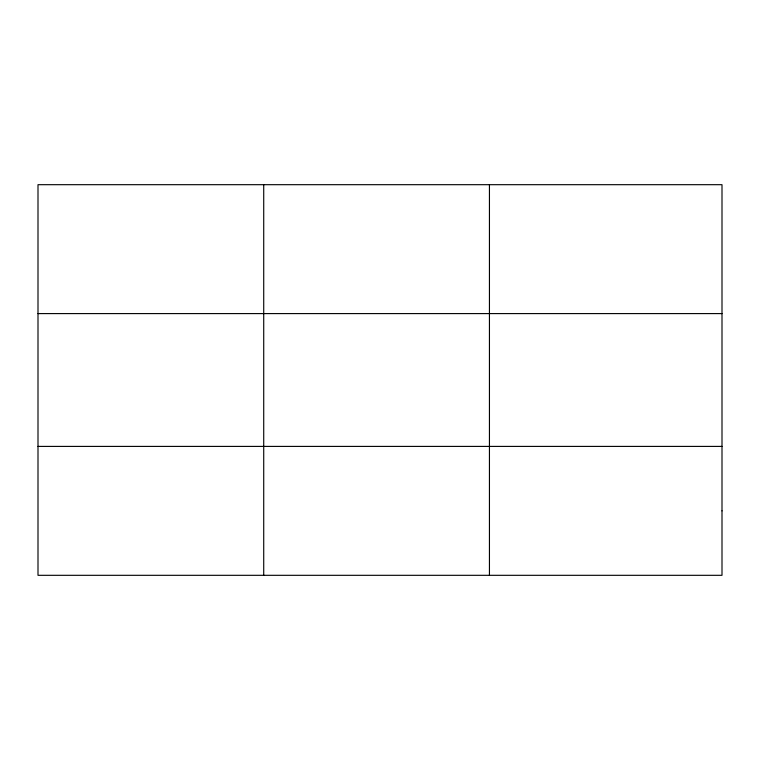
<?xml version="1.0" encoding="UTF-8"?>
<svg xmlns="http://www.w3.org/2000/svg" width="760" height="760" viewBox="0 0 760 760"><rect width="100%" height="100%" fill="white"/><g stroke="black" fill="none" stroke-linecap="round" stroke-linejoin="round"><path stroke-width="1.14" d="M263.72 184.689L263.72 575.311M489.44 184.689L489.44 575.311M38 313.595L722 313.595M38 446.405L722 446.405M722 510.862L722 575.311L38 575.311L38 184.689L722 184.689L722 510.862"/></g></svg>
